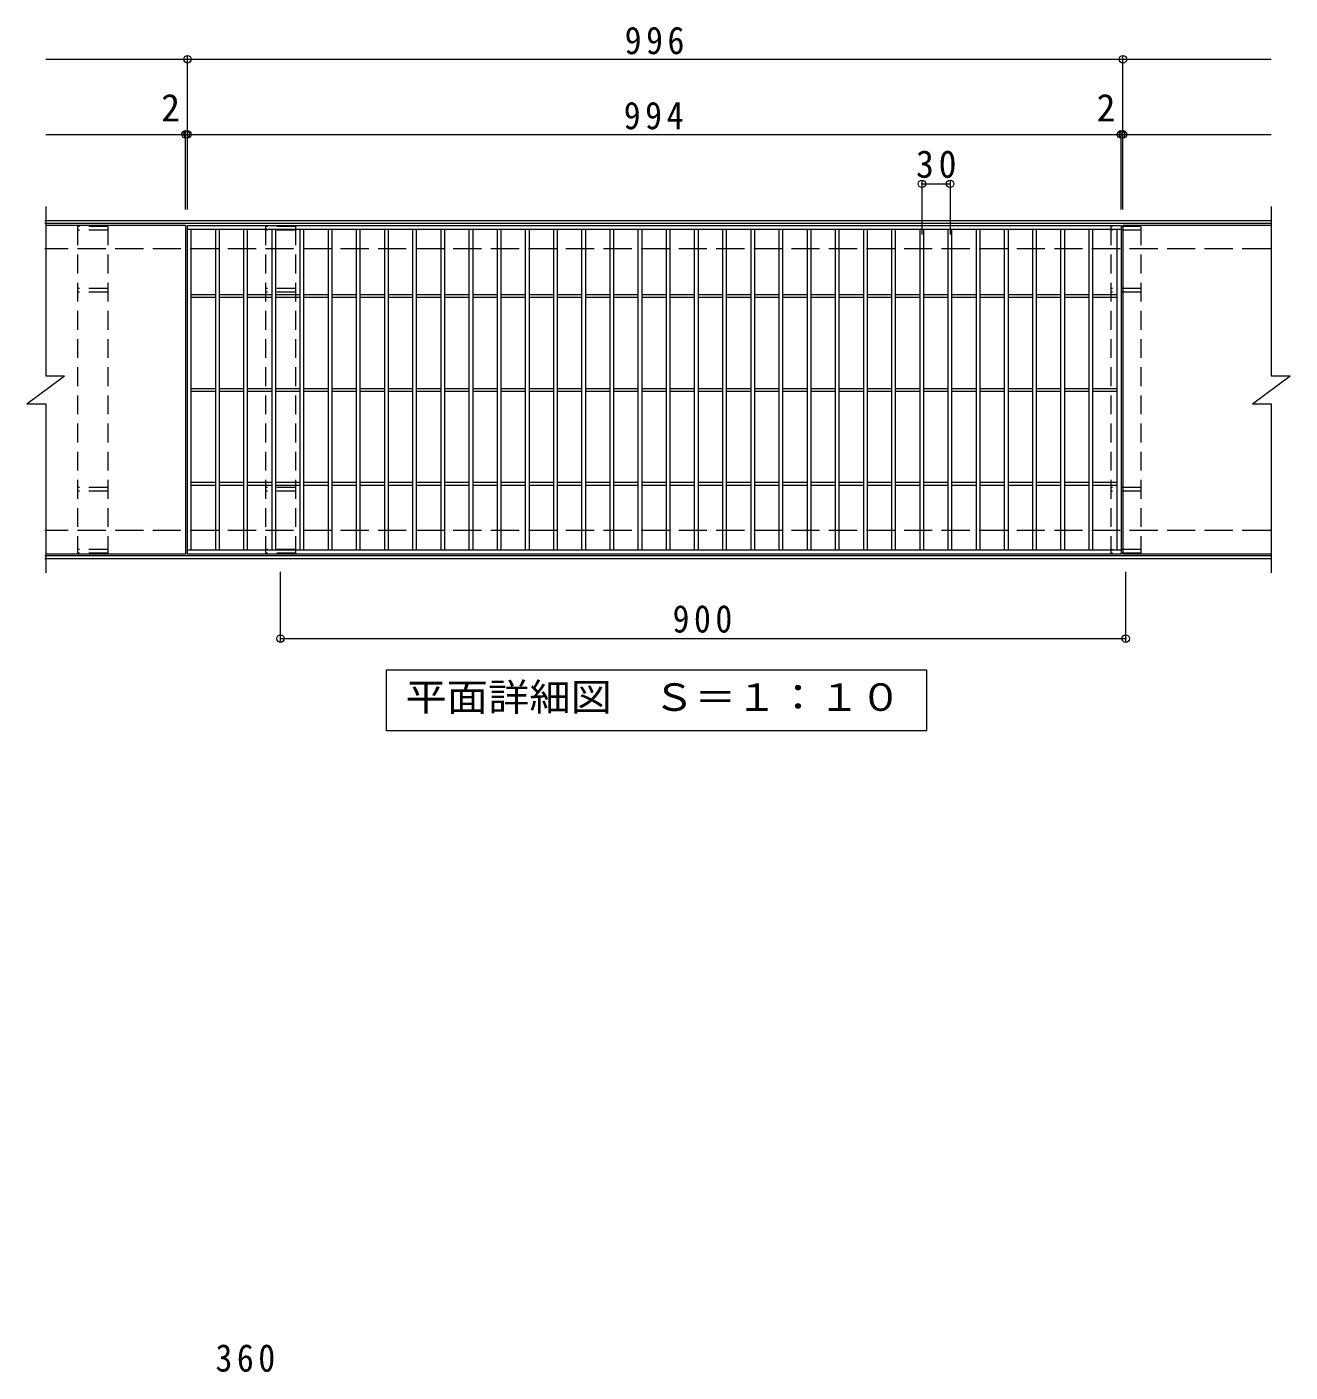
# Model space of a CAD drawing. Units: millimetres on the paper, enlarged 2 times, with parts at other scales. Extents: x -315 to 2695, y -388 to 312.
# Drawn here: x -129.4 to 139.6, y 25.2 to 311.7 of the extents above; entities that cross this region are included whole.
import ezdxf
from ezdxf.enums import TextEntityAlignment as Align

# ---------------------------------------------------------------- set-up
doc = ezdxf.new("R2010")
doc.units = ezdxf.units.MM
doc.header["$LTSCALE"] = 2
doc.header["$PDMODE"] = 32
doc.header["$PDSIZE"] = 1.6
doc.linetypes.add('DASHED2', pattern=[3, 2, -1])
doc.linetypes.add('DASHED3', pattern=[4, 3, -1])
for name, color, linetype, lineweight in [('C-1', 2, 'Continuous', 9), ('C-2', 3, 'Continuous', 9), ('C-4', 7, 'Continuous', 9), ('C-5', 7, 'Continuous', 9), ('C-9', 3, 'DASHED2', 9), ('D-4', 7, 'Continuous', 9)]:
    doc.layers.add(name, color=color, linetype=linetype, lineweight=lineweight)
doc.styles.add('ＭＳ ゴシック', font='')
doc.styles.get('ＭＳ ゴシック').set_extended_font_data('MS Gothic')

msp = doc.modelspace()

# ---------------------------------------------------------------- linework, layer by layer
at = {"layer": 'C-1'}
for p, q in [((135.405, 270.389), (-125.595, 270.389)), ((135.405, 269.789), (-125.595, 269.789)), ((135.405, 198.989), (-125.595, 198.989)), ((135.405, 198.389), (-125.595, 198.389))]:
    msp.add_line(p, q, dxfattribs=at)
at = {"layer": 'C-1', "linetype": 'DASHED3'}
for p, q in [((135.405, 264.389), (-125.595, 264.389)), ((135.405, 204.389), (-125.595, 204.389))]:
    msp.add_line(p, q, dxfattribs=at)
at = {"layer": 'C-2'}
for p, q in [((-125.395, 273.389), (-125.395, 237.389)), ((135.605, 273.389), (135.605, 237.389)), ((-95.595, 269.389), (-125.395, 269.389)), ((-95.595, 269.389), (-95.595, 199.389)), ((103.605, 269.389), (103.605, 199.389)), ((104.005, 269.389), (104.005, 199.389)), ((135.605, 269.389), (104.005, 269.389)), ((-95.195, 268.589), (103.605, 268.589)), ((-94.395, 200.189), (-94.395, 268.589)), ((-89.195, 200.189), (-89.195, 268.589)), ((-88.395, 200.189), (-88.395, 268.589)), ((-83.195, 200.189), (-83.195, 268.589)), ((-82.395, 200.189), (-82.395, 268.589)), ((-77.195, 200.189), (-77.195, 268.589)), ((-76.395, 200.189), (-76.395, 268.589)), ((-71.195, 200.189), (-71.195, 268.589)), ((-70.395, 200.189), (-70.395, 268.589)), ((-65.195, 200.189), (-65.195, 268.589)), ((-64.395, 200.189), (-64.395, 268.589)), ((-59.195, 200.189), (-59.195, 268.589)), ((-58.395, 200.189), (-58.395, 268.589)), ((-53.195, 200.189), (-53.195, 268.589)), ((-52.395, 200.189), (-52.395, 268.589)), ((-47.195, 200.189), (-47.195, 268.589)), ((-46.395, 200.189), (-46.395, 268.589)), ((-41.195, 200.189), (-41.195, 268.589)), ((-40.395, 200.189), (-40.395, 268.589)), ((-35.195, 200.189), (-35.195, 268.589)), ((-34.395, 200.189), (-34.395, 268.589)), ((-29.195, 200.189), (-29.195, 268.589)), ((-28.395, 200.189), (-28.395, 268.589)), ((-23.195, 200.189), (-23.195, 268.589)), ((-22.395, 200.189), (-22.395, 268.589)), ((-17.195, 200.189), (-17.195, 268.589)), ((-16.395, 200.189), (-16.395, 268.589)), ((-11.195, 200.189), (-11.195, 268.589)), ((-10.395, 200.189), (-10.395, 268.589)), ((-5.195, 200.189), (-5.195, 268.589)), ((-4.395, 200.189), (-4.395, 268.589)), ((0.805, 200.189), (0.805, 268.589)), ((1.605, 200.189), (1.605, 268.589)), ((6.805, 200.189), (6.805, 268.589)), ((7.605, 200.189), (7.605, 268.589)), ((12.805, 200.189), (12.805, 268.589)), ((13.605, 200.189), (13.605, 268.589)), ((18.805, 200.189), (18.805, 268.589)), ((19.605, 200.189), (19.605, 268.589)), ((24.805, 200.189), (24.805, 268.589)), ((25.605, 200.189), (25.605, 268.589)), ((30.805, 200.189), (30.805, 268.589)), ((31.605, 200.189), (31.605, 268.589)), ((36.805, 200.189), (36.805, 268.589)), ((37.605, 200.189), (37.605, 268.589)), ((42.805, 200.189), (42.805, 268.589)), ((43.605, 200.189), (43.605, 268.589)), ((48.805, 200.189), (48.805, 268.589)), ((49.605, 200.189), (49.605, 268.589)), ((54.805, 200.189), (54.805, 268.589)), ((55.605, 200.189), (55.605, 268.589)), ((60.805, 200.189), (60.805, 268.589)), ((61.605, 200.189), (61.605, 268.589)), ((66.805, 200.189), (66.805, 268.589)), ((67.605, 200.189), (67.605, 268.589)), ((72.805, 200.189), (72.805, 268.589)), ((73.605, 200.189), (73.605, 268.589)), ((78.805, 200.189), (78.805, 268.589)), ((79.605, 200.189), (79.605, 268.589)), ((84.805, 200.189), (84.805, 268.589)), ((85.605, 200.189), (85.605, 268.589)), ((90.805, 200.189), (90.805, 268.589)), ((91.605, 200.189), (91.605, 268.589)), ((96.805, 200.189), (96.805, 268.589)), ((97.605, 200.189), (97.605, 268.589)), ((102.805, 200.189), (102.805, 268.589)), ((-94.395, 254.689), (-89.195, 254.689)), ((-94.395, 254.089), (-89.195, 254.089)), ((-88.395, 254.689), (-83.195, 254.689)), ((-88.395, 254.089), (-83.195, 254.089)), ((-82.395, 254.689), (-77.195, 254.689)), ((-82.395, 254.089), (-77.195, 254.089)), ((-76.395, 254.689), (-71.195, 254.689)), ((-76.395, 254.089), (-71.195, 254.089)), ((-70.395, 254.689), (-65.195, 254.689)), ((-70.395, 254.089), (-65.195, 254.089)), ((-64.395, 254.689), (-59.195, 254.689)), ((-64.395, 254.089), (-59.195, 254.089)), ((-58.395, 254.689), (-53.195, 254.689)), ((-58.395, 254.089), (-53.195, 254.089)), ((-52.395, 254.689), (-47.195, 254.689)), ((-52.395, 254.089), (-47.195, 254.089)), ((-46.395, 254.689), (-41.195, 254.689)), ((-46.395, 254.089), (-41.195, 254.089)), ((-40.395, 254.689), (-35.195, 254.689)), ((-40.395, 254.089), (-35.195, 254.089)), ((-34.395, 254.689), (-29.195, 254.689)), ((-34.395, 254.089), (-29.195, 254.089)), ((-28.395, 254.689), (-23.195, 254.689)), ((-28.395, 254.089), (-23.195, 254.089)), ((-22.395, 254.689), (-17.195, 254.689)), ((-22.395, 254.089), (-17.195, 254.089)), ((-16.395, 254.689), (-11.195, 254.689)), ((-16.395, 254.089), (-11.195, 254.089)), ((-10.395, 254.689), (-5.195, 254.689)), ((-10.395, 254.089), (-5.195, 254.089)), ((-4.395, 254.689), (0.805, 254.689)), ((-4.395, 254.089), (0.805, 254.089)), ((1.605, 254.689), (6.805, 254.689)), ((1.605, 254.089), (6.805, 254.089)), ((7.605, 254.689), (12.805, 254.689)), ((7.605, 254.089), (12.805, 254.089)), ((13.605, 254.689), (18.805, 254.689)), ((13.605, 254.089), (18.805, 254.089)), ((19.605, 254.689), (24.805, 254.689)), ((19.605, 254.089), (24.805, 254.089)), ((25.605, 254.689), (30.805, 254.689)), ((25.605, 254.089), (30.805, 254.089)), ((31.605, 254.689), (36.805, 254.689)), ((31.605, 254.089), (36.805, 254.089)), ((37.605, 254.689), (42.805, 254.689)), ((37.605, 254.089), (42.805, 254.089)), ((43.605, 254.689), (48.805, 254.689)), ((43.605, 254.089), (48.805, 254.089)), ((49.605, 254.689), (54.805, 254.689)), ((49.605, 254.089), (54.805, 254.089)), ((55.605, 254.689), (60.805, 254.689)), ((55.605, 254.089), (60.805, 254.089)), ((61.605, 254.689), (66.805, 254.689)), ((61.605, 254.089), (66.805, 254.089)), ((67.605, 254.689), (72.805, 254.689)), ((67.605, 254.089), (72.805, 254.089)), ((73.605, 254.689), (78.805, 254.689)), ((73.605, 254.089), (78.805, 254.089)), ((79.605, 254.689), (84.805, 254.689)), ((79.605, 254.089), (84.805, 254.089)), ((85.605, 254.689), (90.805, 254.689)), ((85.605, 254.089), (90.805, 254.089)), ((91.605, 254.689), (96.805, 254.689)), ((91.605, 254.089), (96.805, 254.089)), ((97.605, 254.689), (102.805, 254.689)), ((97.605, 254.089), (102.805, 254.089)), ((-129.395, 231.389), (-121.395, 237.389)), ((-125.395, 237.389), (-121.395, 237.389)), ((131.605, 231.389), (139.605, 237.389)), ((135.605, 237.389), (139.605, 237.389)), ((-94.395, 234.689), (-89.195, 234.689)), ((-94.395, 234.089), (-89.195, 234.089)), ((-88.395, 234.689), (-83.195, 234.689)), ((-88.395, 234.089), (-83.195, 234.089)), ((-82.395, 234.689), (-77.195, 234.689)), ((-82.395, 234.089), (-77.195, 234.089)), ((-76.395, 234.689), (-71.195, 234.689)), ((-76.395, 234.089), (-71.195, 234.089)), ((-70.395, 234.689), (-65.195, 234.689)), ((-70.395, 234.089), (-65.195, 234.089)), ((-64.395, 234.689), (-59.195, 234.689)), ((-64.395, 234.089), (-59.195, 234.089)), ((-58.395, 234.689), (-53.195, 234.689)), ((-58.395, 234.089), (-53.195, 234.089)), ((-52.395, 234.689), (-47.195, 234.689)), ((-52.395, 234.089), (-47.195, 234.089)), ((-46.395, 234.689), (-41.195, 234.689)), ((-46.395, 234.089), (-41.195, 234.089)), ((-40.395, 234.689), (-35.195, 234.689)), ((-40.395, 234.089), (-35.195, 234.089)), ((-34.395, 234.689), (-29.195, 234.689)), ((-34.395, 234.089), (-29.195, 234.089)), ((-28.395, 234.689), (-23.195, 234.689)), ((-28.395, 234.089), (-23.195, 234.089)), ((-22.395, 234.689), (-17.195, 234.689)), ((-22.395, 234.089), (-17.195, 234.089)), ((-16.395, 234.689), (-11.195, 234.689)), ((-16.395, 234.089), (-11.195, 234.089)), ((-10.395, 234.689), (-5.195, 234.689)), ((-10.395, 234.089), (-5.195, 234.089)), ((-4.395, 234.689), (0.805, 234.689)), ((-4.395, 234.089), (0.805, 234.089)), ((1.605, 234.689), (6.805, 234.689)), ((1.605, 234.089), (6.805, 234.089)), ((7.605, 234.689), (12.805, 234.689)), ((7.605, 234.089), (12.805, 234.089)), ((13.605, 234.689), (18.805, 234.689)), ((13.605, 234.089), (18.805, 234.089)), ((19.605, 234.689), (24.805, 234.689)), ((19.605, 234.089), (24.805, 234.089)), ((25.605, 234.689), (30.805, 234.689)), ((25.605, 234.089), (30.805, 234.089)), ((31.605, 234.689), (36.805, 234.689)), ((31.605, 234.089), (36.805, 234.089)), ((37.605, 234.689), (42.805, 234.689)), ((37.605, 234.089), (42.805, 234.089)), ((43.605, 234.689), (48.805, 234.689)), ((43.605, 234.089), (48.805, 234.089)), ((49.605, 234.689), (54.805, 234.689)), ((49.605, 234.089), (54.805, 234.089)), ((55.605, 234.689), (60.805, 234.689)), ((55.605, 234.089), (60.805, 234.089)), ((61.605, 234.689), (66.805, 234.689)), ((61.605, 234.089), (66.805, 234.089)), ((67.605, 234.689), (72.805, 234.689)), ((67.605, 234.089), (72.805, 234.089)), ((73.605, 234.689), (78.805, 234.689)), ((73.605, 234.089), (78.805, 234.089)), ((79.605, 234.689), (84.805, 234.689)), ((79.605, 234.089), (84.805, 234.089)), ((85.605, 234.689), (90.805, 234.689)), ((85.605, 234.089), (90.805, 234.089)), ((91.605, 234.689), (96.805, 234.689)), ((91.605, 234.089), (96.805, 234.089)), ((97.605, 234.689), (102.805, 234.689)), ((97.605, 234.089), (102.805, 234.089)), ((-129.395, 231.389), (-125.395, 231.389)), ((-125.395, 231.389), (-125.395, 195.389)), ((131.605, 231.389), (135.605, 231.389)), ((135.605, 231.389), (135.605, 195.389)), ((-94.395, 214.689), (-89.195, 214.689)), ((-94.395, 214.089), (-89.195, 214.089)), ((-88.395, 214.689), (-83.195, 214.689)), ((-88.395, 214.089), (-83.195, 214.089)), ((-82.395, 214.689), (-77.195, 214.689)), ((-82.395, 214.089), (-77.195, 214.089)), ((-76.395, 214.689), (-71.195, 214.689)), ((-76.395, 214.089), (-71.195, 214.089)), ((-70.395, 214.689), (-65.195, 214.689)), ((-70.395, 214.089), (-65.195, 214.089)), ((-64.395, 214.689), (-59.195, 214.689)), ((-64.395, 214.089), (-59.195, 214.089)), ((-58.395, 214.689), (-53.195, 214.689)), ((-58.395, 214.089), (-53.195, 214.089)), ((-52.395, 214.689), (-47.195, 214.689)), ((-52.395, 214.089), (-47.195, 214.089)), ((-46.395, 214.689), (-41.195, 214.689)), ((-46.395, 214.089), (-41.195, 214.089)), ((-40.395, 214.689), (-35.195, 214.689)), ((-40.395, 214.089), (-35.195, 214.089)), ((-34.395, 214.689), (-29.195, 214.689)), ((-34.395, 214.089), (-29.195, 214.089)), ((-28.395, 214.689), (-23.195, 214.689)), ((-28.395, 214.089), (-23.195, 214.089)), ((-22.395, 214.689), (-17.195, 214.689)), ((-22.395, 214.089), (-17.195, 214.089)), ((-16.395, 214.689), (-11.195, 214.689)), ((-16.395, 214.089), (-11.195, 214.089)), ((-10.395, 214.689), (-5.195, 214.689)), ((-10.395, 214.089), (-5.195, 214.089)), ((-4.395, 214.689), (0.805, 214.689)), ((-4.395, 214.089), (0.805, 214.089)), ((1.605, 214.689), (6.805, 214.689)), ((1.605, 214.089), (6.805, 214.089)), ((7.605, 214.689), (12.805, 214.689)), ((7.605, 214.089), (12.805, 214.089)), ((13.605, 214.689), (18.805, 214.689)), ((13.605, 214.089), (18.805, 214.089)), ((19.605, 214.689), (24.805, 214.689)), ((19.605, 214.089), (24.805, 214.089)), ((25.605, 214.689), (30.805, 214.689)), ((25.605, 214.089), (30.805, 214.089)), ((31.605, 214.689), (36.805, 214.689)), ((31.605, 214.089), (36.805, 214.089)), ((37.605, 214.689), (42.805, 214.689)), ((37.605, 214.089), (42.805, 214.089)), ((43.605, 214.689), (48.805, 214.689)), ((43.605, 214.089), (48.805, 214.089)), ((49.605, 214.689), (54.805, 214.689)), ((49.605, 214.089), (54.805, 214.089)), ((55.605, 214.689), (60.805, 214.689)), ((55.605, 214.089), (60.805, 214.089)), ((61.605, 214.689), (66.805, 214.689)), ((61.605, 214.089), (66.805, 214.089)), ((67.605, 214.689), (72.805, 214.689)), ((67.605, 214.089), (72.805, 214.089)), ((73.605, 214.689), (78.805, 214.689)), ((73.605, 214.089), (78.805, 214.089)), ((79.605, 214.689), (84.805, 214.689)), ((79.605, 214.089), (84.805, 214.089)), ((85.605, 214.689), (90.805, 214.689)), ((85.605, 214.089), (90.805, 214.089)), ((91.605, 214.689), (96.805, 214.689)), ((91.605, 214.089), (96.805, 214.089)), ((97.605, 214.689), (102.805, 214.689)), ((97.605, 214.089), (102.805, 214.089)), ((-95.595, 199.389), (-125.395, 199.389)), ((103.605, 200.189), (-95.195, 200.189)), ((103.605, 199.389), (-95.195, 199.389)), ((135.605, 199.389), (104.005, 199.389))]:
    msp.add_line(p, q, dxfattribs=at)
msp.add_lwpolyline([(-95.195, 199.389), (-95.195, 269.389), (103.605, 269.389)], dxfattribs=at)
at = {"layer": 'C-4'}
for p, q in [((-125.395, 304.789), (135.605, 304.789)), ((-95.195, 272.789), (-95.195, 305.389)), ((104.005, 272.789), (104.005, 305.389)), ((-95.595, 272.789), (-95.595, 289.389)), ((103.605, 272.789), (103.605, 289.389)), ((-125.395, 288.789), (135.605, 288.789)), ((61.205, 278.846), (61.205, 267.467)), ((61.205, 278.246), (67.205, 278.246)), ((67.205, 278.846), (67.205, 267.467)), ((-75.395, 180.789), (-75.395, 195.589)), ((104.605, 180.789), (104.605, 195.589)), ((-75.395, 181.389), (104.605, 181.389))]:
    msp.add_line(p, q, dxfattribs=at)
for p in [(-95.195, 304.789), (104.005, 304.789), (-95.595, 288.789), (-95.195, 288.789), (103.605, 288.789), (104.005, 288.789), (61.205, 278.246), (67.205, 278.246), (-75.395, 181.389), (104.605, 181.389)]:
    msp.add_point(p, dxfattribs=at)
at = {"layer": 'C-5'}
msp.add_lwpolyline([(-52.795, 161.741), (-52.795, 174.741), (62.205, 174.741), (62.205, 161.741)], close=True, dxfattribs=at)
at = {"layer": 'C-9'}
for p, q in [((-112.195, 268.389), (-118.595, 268.389)), ((-112.195, 269.189), (-112.195, 199.589)), ((-72.195, 268.389), (-78.595, 268.389)), ((-72.195, 269.189), (-72.195, 199.589)), ((107.805, 268.389), (101.405, 268.389)), ((107.805, 269.189), (107.805, 199.589)), ((-112.195, 255.989), (-118.595, 255.989)), ((-112.195, 255.189), (-118.595, 255.189)), ((-72.195, 255.989), (-78.595, 255.989)), ((-72.195, 255.189), (-78.595, 255.189)), ((107.805, 255.989), (101.405, 255.989)), ((107.805, 255.189), (101.405, 255.189)), ((-112.195, 213.589), (-118.595, 213.589)), ((-112.195, 212.789), (-118.595, 212.789)), ((-72.195, 213.589), (-78.595, 213.589)), ((-72.195, 212.789), (-78.595, 212.789)), ((107.805, 213.589), (101.405, 213.589)), ((107.805, 212.789), (101.405, 212.789)), ((-112.195, 200.389), (-118.595, 200.389)), ((-112.195, 199.589), (-118.595, 199.589)), ((-72.195, 200.389), (-78.595, 200.389)), ((-72.195, 199.589), (-78.595, 199.589)), ((107.805, 200.389), (101.405, 200.389)), ((107.805, 199.589), (101.405, 199.589))]:
    msp.add_line(p, q, dxfattribs=at)
for points in [[(-112.195, 269.189), (-118.595, 269.189), (-118.595, 199.589)], [(-72.195, 269.189), (-78.595, 269.189), (-78.595, 199.589)], [(107.805, 269.189), (101.405, 269.189), (101.405, 199.589)]]:
    msp.add_lwpolyline(points, dxfattribs=at)

# ---------------------------------------------------------------- texts
at = {"layer": 'C-4', "color": 2, "style": 'ＭＳ ゴシック'}
for p in [(-100.787, 289.789), (98.413, 289.789)]:
    msp.add_text('2', height=5.865, dxfattribs=at).set_placement(p, align=Align.BOTTOM_LEFT)
at = {"layer": 'C-4', "color": 2, "char_height": 5.865, "attachment_point": 7, "style": 'ＭＳ ゴシック'}
for s, insert in [('\\T1.27;\\W0.9;996', (-2.095, 305.789)), ('\\T1.27;\\W0.9;994', (-2.295, 289.789)), ('\\T1.27;\\W0.95;30', (59.955, 279.446)), ('\\T1.27;\\W0.9;900', (8.105, 182.589))]:
    msp.add_mtext(s, dxfattribs=dict(at, insert=insert))
at = {"layer": 'C-5', "color": 2, "style": 'ＭＳ ゴシック', "width": 1.1}
msp.add_text('平面詳細図\u3000Ｓ＝１：１０', height=5.865, dxfattribs=at).set_placement((-48.795, 164.241), align=Align.BOTTOM_LEFT)
at = {"layer": 'D-4', "color": 2, "insert": (-89.238, 25.155), "char_height": 5.865, "attachment_point": 7, "style": 'ＭＳ ゴシック'}
msp.add_mtext('\\T1.27;\\W0.9;360', dxfattribs=at)

doc.saveas('drawing.dxf')
